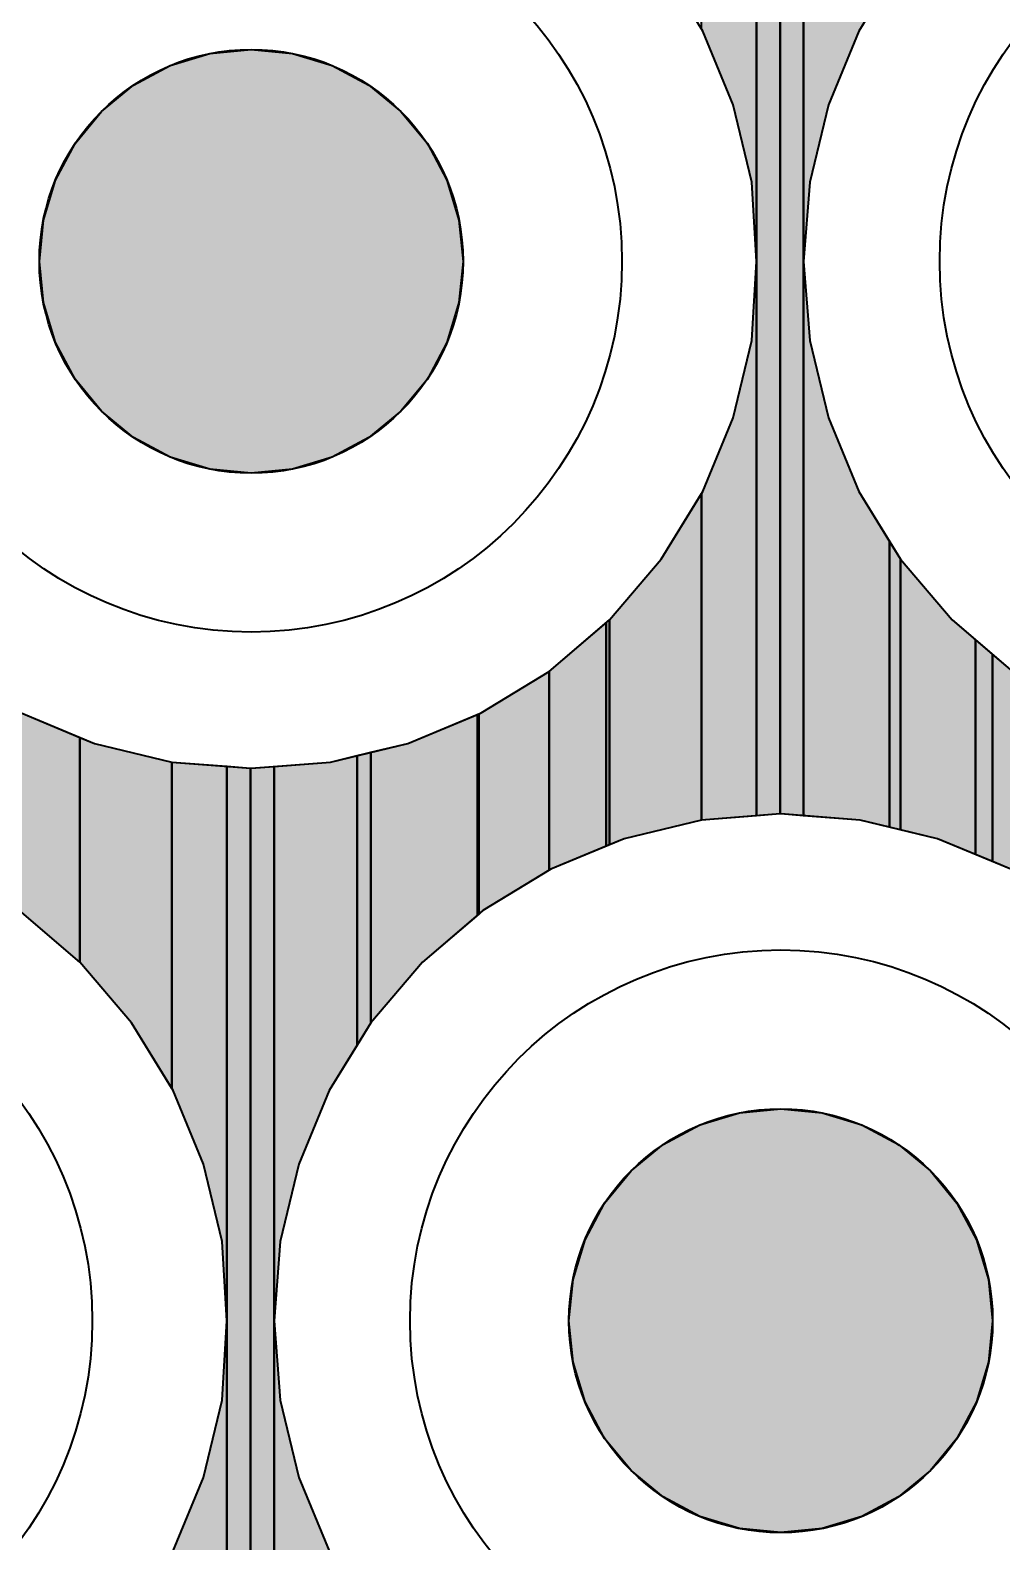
# Model space of a CAD drawing. Header units: millimetres. Extents: x 3.8 to 71.6, y 3.7 to 38.5.
# Drawn here: x 32.283 to 34.117, y 18.563 to 21.416 of the extents above; entities that cross this region are included whole.
import ezdxf

# ---------------------------------------------------------------- set-up
doc = ezdxf.new("R2010")
doc.units = ezdxf.units.MM
for name, color, linetype in [('bottom_copper', 7, 'Continuous'), ('drill_plated', 7, 'Continuous'), ('top_copper', 7, 'Continuous')]:
    doc.layers.add(name, color=color, linetype=linetype)

# ---------------------------------------------------------------- blocks, each defined once
blk = doc.blocks.new('Block9866')
at = {"layer": 'bottom_copper', "lineweight": 40}
for points in [[(-0.1043, 15.8072), (-0.1474, 15.8106), (-0.1489, 15.8105), (-0.1489, 22.0357), (-0.1043, 22.0357), (-0.1043, 15.8072)], [(0.0784, 17.4162), (0, 17.2881), (-0.0575, 17.1494), (-0.0926, 17.0034), (-0.1043, 16.8537), (-0.1043, 22.0357), (0.0784, 22.0357), (0.0784, 17.4162)], [(0.0784, 15.7806), (0.0023, 15.7989), (-0.1043, 15.8072), (-0.1043, 16.8537), (-0.0926, 16.704), (-0.0575, 16.558), (0, 16.4193), (0.0784, 16.2912), (0.0784, 15.7806)], [(0.2526, 15.7206), (0.1483, 15.7638), (0.0784, 15.7806), (0.0784, 16.2912), (0.1759, 16.177), (0.2526, 16.1115), (0.2526, 15.7206)], [(0.4026, 15.6356), (0.287, 15.7063), (0.2526, 15.7206), (0.2526, 16.1115), (0.2901, 16.0795), (0.4026, 16.0106), (0.4026, 15.6356)]]:
    blk.add_hatch(color=7, dxfattribs=at).paths.add_polyline_path(points, flags=0)
at = {"layer": 'bottom_copper', "color": 7, "lineweight": 40}
for points in [[(-0.1043, 15.8072), (-0.1474, 15.8106), (-0.1489, 15.8105), (-0.1489, 22.0357), (-0.1043, 22.0357), (-0.1043, 15.8072)], [(0.0784, 17.4162), (0, 17.2881), (-0.0575, 17.1494), (-0.0926, 17.0034), (-0.1043, 16.8537), (-0.1043, 22.0357), (0.0784, 22.0357), (0.0784, 17.4162)], [(0.0784, 15.7806), (0.0023, 15.7989), (-0.1043, 15.8072), (-0.1043, 16.8537), (-0.0926, 16.704), (-0.0575, 16.558), (0, 16.4193), (0.0784, 16.2912), (0.0784, 15.7806)], [(0.2526, 15.7206), (0.1483, 15.7638), (0.0784, 15.7806), (0.0784, 16.2912), (0.1759, 16.177), (0.2526, 16.1115), (0.2526, 15.7206)], [(0.4026, 15.6356), (0.287, 15.7063), (0.2526, 15.7206), (0.2526, 16.1115), (0.2901, 16.0795), (0.4026, 16.0106), (0.4026, 15.6356)]]:
    blk.add_lwpolyline(points, close=True, dxfattribs=at)
blk = doc.blocks.new('Block10577')
at = {"layer": 'bottom_copper', "lineweight": 40}
for points in [[(0.9109, 16.8537), (0.9021, 17.0034), (0.867, 17.1494), (0.8095, 17.2881), (0.8072, 17.2919), (0.8072, 22.0357), (0.9109, 22.0357), (0.9109, 16.8537)], [(0.9554, 15.8105), (0.9109, 15.807), (0.9109, 22.0357), (0.9554, 22.0357), (0.9554, 15.8105)], [(0.9109, 15.807), (0.8072, 15.7989), (0.8072, 16.4155), (0.8095, 16.4193), (0.867, 16.558), (0.9021, 16.704), (0.9109, 16.8537), (0.9109, 15.807)], [(0.8072, 15.7989), (0.6612, 15.7638), (0.6272, 15.7497), (0.6272, 16.1715), (0.6336, 16.177), (0.7311, 16.2912), (0.8072, 16.4155), (0.8072, 15.7989)], [(0.6272, 15.7497), (0.5225, 15.7063), (0.5194, 15.7044), (0.5194, 16.0795), (0.6272, 16.1715), (0.6272, 15.7497)], [(0.5194, 15.7044), (0.3944, 15.6279), (0.387, 15.6216), (0.387, 15.9993), (0.3913, 16.0011), (0.5194, 16.0795), (0.5194, 15.7044)], [(0.387, 15.6216), (0.2802, 15.5304), (0.1827, 15.4162), (0.1827, 15.9268), (0.2526, 15.9436), (0.387, 15.9993), (0.387, 15.6216)], [(0.1827, 15.4162), (0.1043, 15.2881), (0.0468, 15.1494), (0.0117, 15.0034), (0, 14.8537), (0, 15.9002), (0.1066, 15.9085), (0.1827, 15.9268), (0.1827, 15.4162)], [(0, 13.6072), (-0.0431, 13.6106), (-0.0446, 13.6105), (-0.0446, 15.8969), (-0.0431, 15.8968), (0, 15.9002), (0, 13.6072)], [(0.1827, 13.5806), (0.1066, 13.5989), (0, 13.6072), (0, 14.8537), (0.0117, 14.704), (0.0468, 14.558), (0.1043, 14.4193), (0.1827, 14.2912), (0.1827, 13.5806)]]:
    blk.add_hatch(color=7, dxfattribs=at).paths.add_polyline_path(points, flags=0)
at = {"layer": 'bottom_copper', "color": 7, "lineweight": 40}
for points in [[(0.9109, 16.8537), (0.9021, 17.0034), (0.867, 17.1494), (0.8095, 17.2881), (0.8072, 17.2919), (0.8072, 22.0357), (0.9109, 22.0357), (0.9109, 16.8537)], [(0.9554, 15.8105), (0.9109, 15.807), (0.9109, 22.0357), (0.9554, 22.0357), (0.9554, 15.8105)], [(0.9109, 15.807), (0.8072, 15.7989), (0.8072, 16.4155), (0.8095, 16.4193), (0.867, 16.558), (0.9021, 16.704), (0.9109, 16.8537), (0.9109, 15.807)], [(0.8072, 15.7989), (0.6612, 15.7638), (0.6272, 15.7497), (0.6272, 16.1715), (0.6336, 16.177), (0.7311, 16.2912), (0.8072, 16.4155), (0.8072, 15.7989)], [(0.6272, 15.7497), (0.5225, 15.7063), (0.5194, 15.7044), (0.5194, 16.0795), (0.6272, 16.1715), (0.6272, 15.7497)], [(0.5194, 15.7044), (0.3944, 15.6279), (0.387, 15.6216), (0.387, 15.9993), (0.3913, 16.0011), (0.5194, 16.0795), (0.5194, 15.7044)], [(0.387, 15.6216), (0.2802, 15.5304), (0.1827, 15.4162), (0.1827, 15.9268), (0.2526, 15.9436), (0.387, 15.9993), (0.387, 15.6216)], [(0.1827, 15.4162), (0.1043, 15.2881), (0.0468, 15.1494), (0.0117, 15.0034), (0, 14.8537), (0, 15.9002), (0.1066, 15.9085), (0.1827, 15.9268), (0.1827, 15.4162)], [(0, 13.6072), (-0.0431, 13.6106), (-0.0446, 13.6105), (-0.0446, 15.8969), (-0.0431, 15.8968), (0, 15.9002), (0, 13.6072)], [(0.1827, 13.5806), (0.1066, 13.5989), (0, 13.6072), (0, 14.8537), (0.0117, 14.704), (0.0468, 14.558), (0.1043, 14.4193), (0.1827, 14.2912), (0.1827, 13.5806)]]:
    blk.add_lwpolyline(points, close=True, dxfattribs=at)
blk = doc.blocks.new('Block11286')
at = {"layer": 'bottom_copper', "lineweight": 40}
for points in [[(0.5293, 15.5304), (0.4151, 15.6279), (0.4151, 16.003), (0.4182, 16.0011), (0.5293, 15.955), (0.5293, 15.5304)], [(0.7029, 15.2919), (0.6268, 15.4162), (0.5293, 15.5304), (0.5293, 15.955), (0.5569, 15.9436), (0.7029, 15.9085), (0.7029, 15.2919)], [(0.8066, 14.8537), (0.7978, 15.0034), (0.7627, 15.1494), (0.7052, 15.2881), (0.7029, 15.2919), (0.7029, 15.9085), (0.8066, 15.9004), (0.8066, 14.8537)], [(0.8511, 13.6105), (0.8066, 13.607), (0.8066, 15.9004), (0.8511, 15.8969), (0.8511, 13.6105)], [(0.8066, 13.607), (0.7029, 13.5989), (0.7029, 14.4155), (0.7052, 14.4193), (0.7627, 14.558), (0.7978, 14.704), (0.8066, 14.8537), (0.8066, 13.607)]]:
    blk.add_hatch(color=7, dxfattribs=at).paths.add_polyline_path(points, flags=0)
at = {"layer": 'bottom_copper', "color": 7, "lineweight": 40}
for points in [[(0.5293, 15.5304), (0.4151, 15.6279), (0.4151, 16.003), (0.4182, 16.0011), (0.5293, 15.955), (0.5293, 15.5304)], [(0.7029, 15.2919), (0.6268, 15.4162), (0.5293, 15.5304), (0.5293, 15.955), (0.5569, 15.9436), (0.7029, 15.9085), (0.7029, 15.2919)], [(0.8066, 14.8537), (0.7978, 15.0034), (0.7627, 15.1494), (0.7052, 15.2881), (0.7029, 15.2919), (0.7029, 15.9085), (0.8066, 15.9004), (0.8066, 14.8537)], [(0.8511, 13.6105), (0.8066, 13.607), (0.8066, 15.9004), (0.8511, 15.8969), (0.8511, 13.6105)], [(0.8066, 13.607), (0.7029, 13.5989), (0.7029, 14.4155), (0.7052, 14.4193), (0.7627, 14.558), (0.7978, 14.704), (0.8066, 14.8537), (0.8066, 13.607)]]:
    blk.add_lwpolyline(points, close=True, dxfattribs=at)
blk = doc.blocks.new('Block37007')
at = {"layer": 'top_copper', "lineweight": 40}
for points in [[(-0.0576, 15.8072), (-0.1007, 15.8106), (-0.1022, 15.8105), (-0.1022, 24.7209), (-0.0967, 24.7204), (-0.0576, 24.7235), (-0.0576, 15.8072)], [(0.1045, 17.3825), (0.0467, 17.2881), (-0.0108, 17.1494), (-0.0459, 17.0034), (-0.0576, 16.8537), (-0.0576, 24.7235), (-0.0345, 24.7253), (-0.0269, 24.6287), (0, 24.5165), (0.0442, 24.4099), (0.1045, 24.3115), (0.1045, 17.3825)], [(0.1045, 15.7856), (0.049, 15.7989), (-0.0576, 15.8072), (-0.0576, 16.8537), (-0.0459, 16.704), (-0.0108, 16.558), (0.0467, 16.4193), (0.1045, 16.3249), (0.1045, 15.7856)], [(0.2671, 15.7339), (0.195, 15.7638), (0.1045, 15.7856), (0.1045, 16.3249), (0.1251, 16.2912), (0.2226, 16.177), (0.2671, 16.139), (0.2671, 15.7339)], [(0.4618, 15.6279), (0.3337, 15.7063), (0.2671, 15.7339), (0.2671, 16.139), (0.3368, 16.0795), (0.4618, 16.003), (0.4618, 15.6279)]]:
    blk.add_hatch(color=7, dxfattribs=at).paths.add_polyline_path(points, flags=0)
at = {"layer": 'top_copper', "color": 7, "lineweight": 40}
for points in [[(-0.0576, 15.8072), (-0.1007, 15.8106), (-0.1022, 15.8105), (-0.1022, 24.7209), (-0.0967, 24.7204), (-0.0576, 24.7235), (-0.0576, 15.8072)], [(0.1045, 17.3825), (0.0467, 17.2881), (-0.0108, 17.1494), (-0.0459, 17.0034), (-0.0576, 16.8537), (-0.0576, 24.7235), (-0.0345, 24.7253), (-0.0269, 24.6287), (0, 24.5165), (0.0442, 24.4099), (0.1045, 24.3115), (0.1045, 17.3825)], [(0.1045, 15.7856), (0.049, 15.7989), (-0.0576, 15.8072), (-0.0576, 16.8537), (-0.0459, 16.704), (-0.0108, 16.558), (0.0467, 16.4193), (0.1045, 16.3249), (0.1045, 15.7856)], [(0.2671, 15.7339), (0.195, 15.7638), (0.1045, 15.7856), (0.1045, 16.3249), (0.1251, 16.2912), (0.2226, 16.177), (0.2671, 16.139), (0.2671, 15.7339)], [(0.4618, 15.6279), (0.3337, 15.7063), (0.2671, 15.7339), (0.2671, 16.139), (0.3368, 16.0795), (0.4618, 16.003), (0.4618, 15.6279)]]:
    blk.add_lwpolyline(points, close=True, dxfattribs=at)
blk = doc.blocks.new('Block38481')
at = {"layer": 'top_copper', "lineweight": 40}
for points in [[(0.9109, 16.8537), (0.9021, 17.0034), (0.867, 17.1494), (0.8095, 17.2881), (0.8072, 17.2919), (0.8072, 24.4021), (0.812, 24.4099), (0.8562, 24.5165), (0.8831, 24.6287), (0.8889, 24.7261), (0.9109, 24.7244), (0.9109, 16.8537)], [(0.9554, 15.8105), (0.9109, 15.807), (0.9109, 24.7244), (0.9554, 24.7209), (0.9554, 15.8105)], [(0.9109, 15.807), (0.8072, 15.7989), (0.8072, 16.4155), (0.8095, 16.4193), (0.867, 16.558), (0.9021, 16.704), (0.9109, 16.8537), (0.9109, 15.807)], [(0.8072, 15.7989), (0.6612, 15.7638), (0.6336, 15.7524), (0.6336, 16.177), (0.7311, 16.2912), (0.8072, 16.4155), (0.8072, 15.7989)], [(0.6336, 15.7524), (0.5225, 15.7063), (0.5194, 15.7044), (0.5194, 16.0795), (0.6336, 16.177), (0.6336, 15.7524)], [(0.5194, 15.7044), (0.3944, 15.6279), (0.3841, 15.6191), (0.3841, 15.9981), (0.3913, 16.0011), (0.5194, 16.0795), (0.5194, 15.7044)], [(0.3841, 15.6191), (0.2802, 15.5304), (0.1827, 15.4162), (0.1569, 15.374), (0.1569, 15.9206), (0.2526, 15.9436), (0.3841, 15.9981), (0.3841, 15.6191)], [(0, 13.6072), (-0.0431, 13.6106), (-0.0446, 13.6105), (-0.0446, 15.8969), (-0.0431, 15.8968), (0, 15.9002), (0, 13.6072)], [(0.1569, 15.374), (0.1043, 15.2881), (0.0468, 15.1494), (0.0117, 15.0034), (0, 14.8537), (0, 15.9002), (0.1066, 15.9085), (0.1569, 15.9206), (0.1569, 15.374)], [(0.1569, 13.5868), (0.1066, 13.5989), (0, 13.6072), (0, 14.8537), (0.0117, 14.704), (0.0468, 14.558), (0.1043, 14.4193), (0.1569, 14.3334), (0.1569, 13.5868)]]:
    blk.add_hatch(color=7, dxfattribs=at).paths.add_polyline_path(points, flags=0)
at = {"layer": 'top_copper', "color": 7, "lineweight": 40}
for points in [[(0.9109, 16.8537), (0.9021, 17.0034), (0.867, 17.1494), (0.8095, 17.2881), (0.8072, 17.2919), (0.8072, 24.4021), (0.812, 24.4099), (0.8562, 24.5165), (0.8831, 24.6287), (0.8889, 24.7261), (0.9109, 24.7244), (0.9109, 16.8537)], [(0.9554, 15.8105), (0.9109, 15.807), (0.9109, 24.7244), (0.9554, 24.7209), (0.9554, 15.8105)], [(0.9109, 15.807), (0.8072, 15.7989), (0.8072, 16.4155), (0.8095, 16.4193), (0.867, 16.558), (0.9021, 16.704), (0.9109, 16.8537), (0.9109, 15.807)], [(0.8072, 15.7989), (0.6612, 15.7638), (0.6336, 15.7524), (0.6336, 16.177), (0.7311, 16.2912), (0.8072, 16.4155), (0.8072, 15.7989)], [(0.6336, 15.7524), (0.5225, 15.7063), (0.5194, 15.7044), (0.5194, 16.0795), (0.6336, 16.177), (0.6336, 15.7524)], [(0.5194, 15.7044), (0.3944, 15.6279), (0.3841, 15.6191), (0.3841, 15.9981), (0.3913, 16.0011), (0.5194, 16.0795), (0.5194, 15.7044)], [(0.3841, 15.6191), (0.2802, 15.5304), (0.1827, 15.4162), (0.1569, 15.374), (0.1569, 15.9206), (0.2526, 15.9436), (0.3841, 15.9981), (0.3841, 15.6191)], [(0, 13.6072), (-0.0431, 13.6106), (-0.0446, 13.6105), (-0.0446, 15.8969), (-0.0431, 15.8968), (0, 15.9002), (0, 13.6072)], [(0.1569, 15.374), (0.1043, 15.2881), (0.0468, 15.1494), (0.0117, 15.0034), (0, 14.8537), (0, 15.9002), (0.1066, 15.9085), (0.1569, 15.9206), (0.1569, 15.374)], [(0.1569, 13.5868), (0.1066, 13.5989), (0, 13.6072), (0, 14.8537), (0.0117, 14.704), (0.0468, 14.558), (0.1043, 14.4193), (0.1569, 14.3334), (0.1569, 13.5868)]]:
    blk.add_lwpolyline(points, close=True, dxfattribs=at)
blk = doc.blocks.new('Block39306')
at = {"layer": 'top_copper', "lineweight": 40}
for points in [[(0.5568, 15.5304), (0.4426, 15.6279), (0.425, 15.6387), (0.425, 16.0138), (0.4457, 16.0011), (0.5568, 15.955), (0.5568, 15.5304)], [(0.7304, 15.2919), (0.6543, 15.4162), (0.5568, 15.5304), (0.5568, 15.955), (0.5844, 15.9436), (0.7304, 15.9085), (0.7304, 15.2919)], [(0.8341, 14.8537), (0.8253, 15.0034), (0.7902, 15.1494), (0.7327, 15.2881), (0.7304, 15.2919), (0.7304, 15.9085), (0.8341, 15.9004), (0.8341, 14.8537)], [(0.8786, 13.6105), (0.8341, 13.607), (0.8341, 15.9004), (0.8786, 15.8969), (0.8786, 13.6105)], [(0.8341, 13.607), (0.7304, 13.5989), (0.7304, 14.4155), (0.7327, 14.4193), (0.7902, 14.558), (0.8253, 14.704), (0.8341, 14.8537), (0.8341, 13.607)]]:
    blk.add_hatch(color=7, dxfattribs=at).paths.add_polyline_path(points, flags=0)
at = {"layer": 'top_copper', "color": 7, "lineweight": 40}
for points in [[(0.5568, 15.5304), (0.4426, 15.6279), (0.425, 15.6387), (0.425, 16.0138), (0.4457, 16.0011), (0.5568, 15.955), (0.5568, 15.5304)], [(0.7304, 15.2919), (0.6543, 15.4162), (0.5568, 15.5304), (0.5568, 15.955), (0.5844, 15.9436), (0.7304, 15.9085), (0.7304, 15.2919)], [(0.8341, 14.8537), (0.8253, 15.0034), (0.7902, 15.1494), (0.7327, 15.2881), (0.7304, 15.2919), (0.7304, 15.9085), (0.8341, 15.9004), (0.8341, 14.8537)], [(0.8786, 13.6105), (0.8341, 13.607), (0.8341, 15.9004), (0.8786, 15.8969), (0.8786, 13.6105)], [(0.8341, 13.607), (0.7304, 13.5989), (0.7304, 14.4155), (0.7327, 14.4193), (0.7902, 14.558), (0.8253, 14.704), (0.8341, 14.8537), (0.8341, 13.607)]]:
    blk.add_lwpolyline(points, close=True, dxfattribs=at)

msp = doc.modelspace()

# ---------------------------------------------------------------- hatches: boundary and pattern name
at = {"layer": 'bottom_copper', "lineweight": 40}
for points in [[(33.0923, 20.902), (33.0696, 20.8269), (33.0326, 20.7578), (32.9828, 20.6972), (32.9222, 20.6474), (32.8531, 20.6104), (32.778, 20.5877), (32.7, 20.58), (32.622, 20.5877), (32.5469, 20.6104), (32.4778, 20.6474), (32.4172, 20.6972), (32.3674, 20.7578), (32.3304, 20.8269), (32.3077, 20.902), (32.3, 20.98), (32.3077, 21.058), (32.3304, 21.1331), (32.3674, 21.2022), (32.4172, 21.2628), (32.4778, 21.3126), (32.5469, 21.3496), (32.622, 21.3723), (32.7, 21.38), (32.778, 21.3723), (32.8531, 21.3496), (32.9222, 21.3126), (32.9828, 21.2628), (33.0326, 21.2022), (33.0696, 21.1331), (33.0923, 21.058), (33.1, 20.98), (33.0923, 20.902)], [(34.0923, 18.902), (34.0696, 18.8269), (34.0326, 18.7578), (33.9828, 18.6972), (33.9222, 18.6474), (33.8531, 18.6104), (33.778, 18.5877), (33.7, 18.58), (33.622, 18.5877), (33.5469, 18.6104), (33.4778, 18.6474), (33.4172, 18.6972), (33.3674, 18.7578), (33.3304, 18.8269), (33.3077, 18.902), (33.3, 18.98), (33.3077, 19.058), (33.3304, 19.1331), (33.3674, 19.2022), (33.4172, 19.2628), (33.4778, 19.3126), (33.5469, 19.3496), (33.622, 19.3723), (33.7, 19.38), (33.778, 19.3723), (33.8531, 19.3496), (33.9222, 19.3126), (33.9828, 19.2628), (34.0326, 19.2022), (34.0696, 19.1331), (34.0923, 19.058), (34.1, 18.98), (34.0923, 18.902)]]:
    msp.add_hatch(color=7, dxfattribs=at).paths.add_polyline_path(points, flags=0)
at = {"layer": 'drill_plated', "lineweight": 40}
for points in [[(33.0923, 20.902), (33.0696, 20.8269), (33.0326, 20.7578), (32.9828, 20.6972), (32.9222, 20.6474), (32.8531, 20.6104), (32.778, 20.5877), (32.7, 20.58), (32.622, 20.5877), (32.5469, 20.6104), (32.4778, 20.6474), (32.4172, 20.6972), (32.3674, 20.7578), (32.3304, 20.8269), (32.3077, 20.902), (32.3, 20.98), (32.3077, 21.058), (32.3304, 21.1331), (32.3674, 21.2022), (32.4172, 21.2628), (32.4778, 21.3126), (32.5469, 21.3496), (32.622, 21.3723), (32.7, 21.38), (32.778, 21.3723), (32.8531, 21.3496), (32.9222, 21.3126), (32.9828, 21.2628), (33.0326, 21.2022), (33.0696, 21.1331), (33.0923, 21.058), (33.1, 20.98), (33.0923, 20.902)], [(34.0923, 18.902), (34.0696, 18.8269), (34.0326, 18.7578), (33.9828, 18.6972), (33.9222, 18.6474), (33.8531, 18.6104), (33.778, 18.5877), (33.7, 18.58), (33.622, 18.5877), (33.5469, 18.6104), (33.4778, 18.6474), (33.4172, 18.6972), (33.3674, 18.7578), (33.3304, 18.8269), (33.3077, 18.902), (33.3, 18.98), (33.3077, 19.058), (33.3304, 19.1331), (33.3674, 19.2022), (33.4172, 19.2628), (33.4778, 19.3126), (33.5469, 19.3496), (33.622, 19.3723), (33.7, 19.38), (33.778, 19.3723), (33.8531, 19.3496), (33.9222, 19.3126), (33.9828, 19.2628), (34.0326, 19.2022), (34.0696, 19.1331), (34.0923, 19.058), (34.1, 18.98), (34.0923, 18.902)]]:
    msp.add_hatch(color=7, dxfattribs=at).paths.add_polyline_path(points, flags=0)
at = {"layer": 'top_copper', "lineweight": 40}
for points in [[(33.0923, 20.902), (33.0696, 20.8269), (33.0326, 20.7578), (32.9828, 20.6972), (32.9222, 20.6474), (32.8531, 20.6104), (32.778, 20.5877), (32.7, 20.58), (32.622, 20.5877), (32.5469, 20.6104), (32.4778, 20.6474), (32.4172, 20.6972), (32.3674, 20.7578), (32.3304, 20.8269), (32.3077, 20.902), (32.3, 20.98), (32.3077, 21.058), (32.3304, 21.1331), (32.3674, 21.2022), (32.4172, 21.2628), (32.4778, 21.3126), (32.5469, 21.3496), (32.622, 21.3723), (32.7, 21.38), (32.778, 21.3723), (32.8531, 21.3496), (32.9222, 21.3126), (32.9828, 21.2628), (33.0326, 21.2022), (33.0696, 21.1331), (33.0923, 21.058), (33.1, 20.98), (33.0923, 20.902)], [(34.0923, 18.902), (34.0696, 18.8269), (34.0326, 18.7578), (33.9828, 18.6972), (33.9222, 18.6474), (33.8531, 18.6104), (33.778, 18.5877), (33.7, 18.58), (33.622, 18.5877), (33.5469, 18.6104), (33.4778, 18.6474), (33.4172, 18.6972), (33.3674, 18.7578), (33.3304, 18.8269), (33.3077, 18.902), (33.3, 18.98), (33.3077, 19.058), (33.3304, 19.1331), (33.3674, 19.2022), (33.4172, 19.2628), (33.4778, 19.3126), (33.5469, 19.3496), (33.622, 19.3723), (33.7, 19.38), (33.778, 19.3723), (33.8531, 19.3496), (33.9222, 19.3126), (33.9828, 19.2628), (34.0326, 19.2022), (34.0696, 19.1331), (34.0923, 19.058), (34.1, 18.98), (34.0923, 18.902)]]:
    msp.add_hatch(color=7, dxfattribs=at).paths.add_polyline_path(points, flags=0)

# ---------------------------------------------------------------- linework, layer by layer
at = {"layer": 'bottom_copper', "color": 7, "lineweight": 40}
for p, q in [((33.6985, 19.9368), (33.6985, 26.162)), ((33.6985, 26.162), (33.6985, 19.9368)), ((33.5526, 21.4144), (33.4742, 21.5425)), ((33.9258, 21.5425), (33.8474, 21.4144)), ((33.6101, 21.2757), (33.5526, 21.4144)), ((33.8474, 21.4144), (33.7899, 21.2757)), ((33.6452, 21.1297), (33.6101, 21.2757)), ((33.7899, 21.2757), (33.7548, 21.1297)), ((33.654, 20.98), (33.6452, 21.1297)), ((33.7548, 21.1297), (33.7431, 20.98)), ((33.6452, 20.8303), (33.654, 20.98)), ((33.7431, 20.98), (33.7548, 20.8303)), ((33.6101, 20.6843), (33.6452, 20.8303)), ((33.7548, 20.8303), (33.7899, 20.6843)), ((33.5526, 20.5456), (33.6101, 20.6843)), ((33.7899, 20.6843), (33.8474, 20.5456)), ((33.4742, 20.4175), (33.5526, 20.5456)), ((33.8474, 20.5456), (33.9258, 20.4175)), ((33.3767, 20.3033), (33.4742, 20.4175)), ((33.9258, 20.4175), (34.0233, 20.3033)), ((33.2625, 20.2058), (33.3767, 20.3033)), ((34.0233, 20.3033), (34.1375, 20.2058)), ((33.1344, 20.1274), (33.2625, 20.2058)), ((32.2656, 20.1274), (32.4043, 20.0699)), ((32.9957, 20.0699), (33.1344, 20.1274)), ((32.4043, 20.0699), (32.5503, 20.0348)), ((32.8497, 20.0348), (32.9957, 20.0699)), ((32.5503, 20.0348), (32.6985, 20.0232)), ((32.7, 20.0231), (32.8497, 20.0348)), ((32.6985, 17.7368), (32.6985, 20.0232)), ((32.6985, 20.0232), (32.7, 20.0231)), ((32.6985, 20.0232), (32.6985, 17.7368)), ((33.5503, 19.9252), (33.4043, 19.8901)), ((33.6985, 19.9368), (33.5503, 19.9252)), ((33.7, 19.9369), (33.6985, 19.9368)), ((33.8497, 19.9252), (33.7, 19.9369)), ((33.9957, 19.8901), (33.8497, 19.9252)), ((33.4043, 19.8901), (33.2656, 19.8326)), ((34.1344, 19.8326), (33.9957, 19.8901)), ((33.2656, 19.8326), (33.1375, 19.7542)), ((32.3767, 19.6567), (32.2625, 19.7542)), ((33.1375, 19.7542), (33.0233, 19.6567)), ((32.4742, 19.5425), (32.3767, 19.6567)), ((33.0233, 19.6567), (32.9258, 19.5425)), ((32.5526, 19.4144), (32.4742, 19.5425)), ((32.9258, 19.5425), (32.8474, 19.4144)), ((32.6101, 19.2757), (32.5526, 19.4144)), ((32.8474, 19.4144), (32.7899, 19.2757)), ((32.6452, 19.1297), (32.6101, 19.2757)), ((32.7899, 19.2757), (32.7548, 19.1297)), ((32.654, 18.98), (32.6452, 19.1297)), ((32.7548, 19.1297), (32.7431, 18.98)), ((32.6452, 18.8303), (32.654, 18.98)), ((32.7431, 18.98), (32.7548, 18.8303)), ((32.6101, 18.6843), (32.6452, 18.8303)), ((32.7548, 18.8303), (32.7899, 18.6843)), ((32.5526, 18.5456), (32.6101, 18.6843)), ((32.7899, 18.6843), (32.8474, 18.5456))]:
    msp.add_line(p, q, dxfattribs=at)
for points in [[(33.0923, 20.902), (33.0696, 20.8269), (33.0326, 20.7578), (32.9828, 20.6972), (32.9222, 20.6474), (32.8531, 20.6104), (32.778, 20.5877), (32.7, 20.58), (32.622, 20.5877), (32.5469, 20.6104), (32.4778, 20.6474), (32.4172, 20.6972), (32.3674, 20.7578), (32.3304, 20.8269), (32.3077, 20.902), (32.3, 20.98), (32.3077, 21.058), (32.3304, 21.1331), (32.3674, 21.2022), (32.4172, 21.2628), (32.4778, 21.3126), (32.5469, 21.3496), (32.622, 21.3723), (32.7, 21.38), (32.778, 21.3723), (32.8531, 21.3496), (32.9222, 21.3126), (32.9828, 21.2628), (33.0326, 21.2022), (33.0696, 21.1331), (33.0923, 21.058), (33.1, 20.98), (33.0923, 20.902)], [(34.0923, 18.902), (34.0696, 18.8269), (34.0326, 18.7578), (33.9828, 18.6972), (33.9222, 18.6474), (33.8531, 18.6104), (33.778, 18.5877), (33.7, 18.58), (33.622, 18.5877), (33.5469, 18.6104), (33.4778, 18.6474), (33.4172, 18.6972), (33.3674, 18.7578), (33.3304, 18.8269), (33.3077, 18.902), (33.3, 18.98), (33.3077, 19.058), (33.3304, 19.1331), (33.3674, 19.2022), (33.4172, 19.2628), (33.4778, 19.3126), (33.5469, 19.3496), (33.622, 19.3723), (33.7, 19.38), (33.778, 19.3723), (33.8531, 19.3496), (33.9222, 19.3126), (33.9828, 19.2628), (34.0326, 19.2022), (34.0696, 19.1331), (34.0923, 19.058), (34.1, 18.98), (34.0923, 18.902)]]:
    msp.add_lwpolyline(points, close=True, dxfattribs=at)
for centre, major_axis in [((32.7, 20.98), (0.7, 0)), ((34.7, 20.98), (0.7, 0)), ((32.7, 20.98), (0.4, 0)), ((31.7, 18.98), (0.7, 0)), ((33.7, 18.98), (0.7, 0)), ((33.7, 18.98), (0.4, 0))]:
    msp.add_ellipse(centre, major_axis=major_axis, ratio=1, dxfattribs=at)
at = {"layer": 'drill_plated', "color": 7, "lineweight": 40}
for points in [[(33.0923, 20.902), (33.0696, 20.8269), (33.0326, 20.7578), (32.9828, 20.6972), (32.9222, 20.6474), (32.8531, 20.6104), (32.778, 20.5877), (32.7, 20.58), (32.622, 20.5877), (32.5469, 20.6104), (32.4778, 20.6474), (32.4172, 20.6972), (32.3674, 20.7578), (32.3304, 20.8269), (32.3077, 20.902), (32.3, 20.98), (32.3077, 21.058), (32.3304, 21.1331), (32.3674, 21.2022), (32.4172, 21.2628), (32.4778, 21.3126), (32.5469, 21.3496), (32.622, 21.3723), (32.7, 21.38), (32.778, 21.3723), (32.8531, 21.3496), (32.9222, 21.3126), (32.9828, 21.2628), (33.0326, 21.2022), (33.0696, 21.1331), (33.0923, 21.058), (33.1, 20.98), (33.0923, 20.902)], [(34.0923, 18.902), (34.0696, 18.8269), (34.0326, 18.7578), (33.9828, 18.6972), (33.9222, 18.6474), (33.8531, 18.6104), (33.778, 18.5877), (33.7, 18.58), (33.622, 18.5877), (33.5469, 18.6104), (33.4778, 18.6474), (33.4172, 18.6972), (33.3674, 18.7578), (33.3304, 18.8269), (33.3077, 18.902), (33.3, 18.98), (33.3077, 19.058), (33.3304, 19.1331), (33.3674, 19.2022), (33.4172, 19.2628), (33.4778, 19.3126), (33.5469, 19.3496), (33.622, 19.3723), (33.7, 19.38), (33.778, 19.3723), (33.8531, 19.3496), (33.9222, 19.3126), (33.9828, 19.2628), (34.0326, 19.2022), (34.0696, 19.1331), (34.0923, 19.058), (34.1, 18.98), (34.0923, 18.902)]]:
    msp.add_lwpolyline(points, close=True, dxfattribs=at)
for centre in [(32.7, 20.98), (33.7, 18.98)]:
    msp.add_ellipse(centre, major_axis=(0.4, 0), ratio=1, dxfattribs=at)
at = {"layer": 'top_copper', "color": 7, "lineweight": 40}
for p, q in [((33.6985, 19.9368), (33.6985, 28.8472)), ((33.6985, 28.8472), (33.6985, 19.9368)), ((33.5526, 21.4144), (33.4742, 21.5425)), ((33.9258, 21.5425), (33.8474, 21.4144)), ((33.6101, 21.2757), (33.5526, 21.4144)), ((33.8474, 21.4144), (33.7899, 21.2757)), ((33.6452, 21.1297), (33.6101, 21.2757)), ((33.7899, 21.2757), (33.7548, 21.1297)), ((33.654, 20.98), (33.6452, 21.1297)), ((33.7548, 21.1297), (33.7431, 20.98)), ((33.6452, 20.8303), (33.654, 20.98)), ((33.7431, 20.98), (33.7548, 20.8303)), ((33.6101, 20.6843), (33.6452, 20.8303)), ((33.7548, 20.8303), (33.7899, 20.6843)), ((33.5526, 20.5456), (33.6101, 20.6843)), ((33.7899, 20.6843), (33.8474, 20.5456)), ((33.4742, 20.4175), (33.5526, 20.5456)), ((33.8474, 20.5456), (33.9258, 20.4175)), ((33.3767, 20.3033), (33.4742, 20.4175)), ((33.9258, 20.4175), (34.0233, 20.3033)), ((33.2625, 20.2058), (33.3767, 20.3033)), ((34.0233, 20.3033), (34.1375, 20.2058)), ((33.1344, 20.1274), (33.2625, 20.2058)), ((32.2656, 20.1274), (32.4043, 20.0699)), ((32.9957, 20.0699), (33.1344, 20.1274)), ((32.4043, 20.0699), (32.5503, 20.0348)), ((32.8497, 20.0348), (32.9957, 20.0699)), ((32.5503, 20.0348), (32.6985, 20.0232)), ((32.7, 20.0231), (32.8497, 20.0348)), ((32.6985, 17.7368), (32.6985, 20.0232)), ((32.6985, 20.0232), (32.7, 20.0231)), ((32.6985, 20.0232), (32.6985, 17.7368)), ((33.5503, 19.9252), (33.4043, 19.8901)), ((33.6985, 19.9368), (33.5503, 19.9252)), ((33.7, 19.9369), (33.6985, 19.9368)), ((33.8497, 19.9252), (33.7, 19.9369)), ((33.9957, 19.8901), (33.8497, 19.9252)), ((33.4043, 19.8901), (33.2656, 19.8326)), ((34.1344, 19.8326), (33.9957, 19.8901)), ((33.2656, 19.8326), (33.1375, 19.7542)), ((32.3767, 19.6567), (32.2625, 19.7542)), ((33.1375, 19.7542), (33.0233, 19.6567)), ((32.4742, 19.5425), (32.3767, 19.6567)), ((33.0233, 19.6567), (32.9258, 19.5425)), ((32.5526, 19.4144), (32.4742, 19.5425)), ((32.9258, 19.5425), (32.8474, 19.4144)), ((32.6101, 19.2757), (32.5526, 19.4144)), ((32.8474, 19.4144), (32.7899, 19.2757)), ((32.6452, 19.1297), (32.6101, 19.2757)), ((32.7899, 19.2757), (32.7548, 19.1297)), ((32.654, 18.98), (32.6452, 19.1297)), ((32.7548, 19.1297), (32.7431, 18.98)), ((32.6452, 18.8303), (32.654, 18.98)), ((32.7431, 18.98), (32.7548, 18.8303)), ((32.6101, 18.6843), (32.6452, 18.8303)), ((32.7548, 18.8303), (32.7899, 18.6843)), ((32.5526, 18.5456), (32.6101, 18.6843)), ((32.7899, 18.6843), (32.8474, 18.5456))]:
    msp.add_line(p, q, dxfattribs=at)
for points in [[(33.0923, 20.902), (33.0696, 20.8269), (33.0326, 20.7578), (32.9828, 20.6972), (32.9222, 20.6474), (32.8531, 20.6104), (32.778, 20.5877), (32.7, 20.58), (32.622, 20.5877), (32.5469, 20.6104), (32.4778, 20.6474), (32.4172, 20.6972), (32.3674, 20.7578), (32.3304, 20.8269), (32.3077, 20.902), (32.3, 20.98), (32.3077, 21.058), (32.3304, 21.1331), (32.3674, 21.2022), (32.4172, 21.2628), (32.4778, 21.3126), (32.5469, 21.3496), (32.622, 21.3723), (32.7, 21.38), (32.778, 21.3723), (32.8531, 21.3496), (32.9222, 21.3126), (32.9828, 21.2628), (33.0326, 21.2022), (33.0696, 21.1331), (33.0923, 21.058), (33.1, 20.98), (33.0923, 20.902)], [(34.0923, 18.902), (34.0696, 18.8269), (34.0326, 18.7578), (33.9828, 18.6972), (33.9222, 18.6474), (33.8531, 18.6104), (33.778, 18.5877), (33.7, 18.58), (33.622, 18.5877), (33.5469, 18.6104), (33.4778, 18.6474), (33.4172, 18.6972), (33.3674, 18.7578), (33.3304, 18.8269), (33.3077, 18.902), (33.3, 18.98), (33.3077, 19.058), (33.3304, 19.1331), (33.3674, 19.2022), (33.4172, 19.2628), (33.4778, 19.3126), (33.5469, 19.3496), (33.622, 19.3723), (33.7, 19.38), (33.778, 19.3723), (33.8531, 19.3496), (33.9222, 19.3126), (33.9828, 19.2628), (34.0326, 19.2022), (34.0696, 19.1331), (34.0923, 19.058), (34.1, 18.98), (34.0923, 18.902)]]:
    msp.add_lwpolyline(points, close=True, dxfattribs=at)
for centre, major_axis in [((32.7, 20.98), (0.7, 0)), ((34.7, 20.98), (0.7, 0)), ((32.7, 20.98), (0.4, 0)), ((31.7, 18.98), (0.7, 0)), ((33.7, 18.98), (0.7, 0)), ((33.7, 18.98), (0.4, 0))]:
    msp.add_ellipse(centre, major_axis=major_axis, ratio=1, dxfattribs=at)

# ---------------------------------------------------------------- block references
at = {"layer": 'bottom_copper'}
for name, p in [('Block11286', (31.8474, 4.1263)), ('Block10577', (32.7431, 4.1263)), ('Block9866', (33.8474, 4.1263))]:
    msp.add_blockref(name, p, dxfattribs=at)
at = {"layer": 'top_copper'}
for name, p in [('Block39306', (31.8199, 4.1263)), ('Block38481', (32.7431, 4.1263)), ('Block37007', (33.8007, 4.1263))]:
    msp.add_blockref(name, p, dxfattribs=at)

doc.saveas('drawing.dxf')
